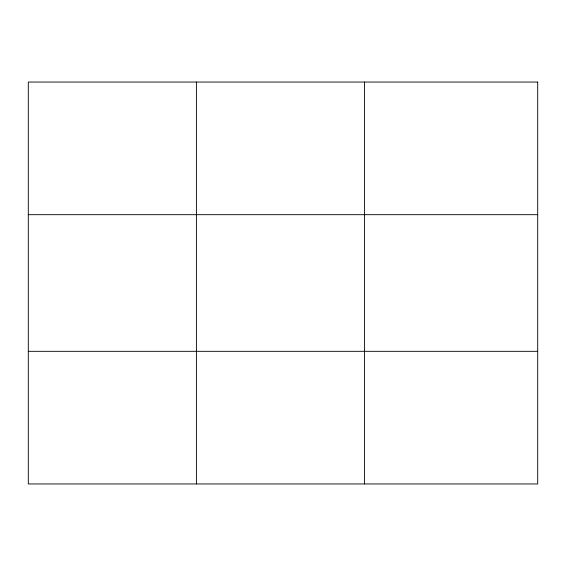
<?xml version="1.0" encoding="UTF-8"?>
<svg xmlns="http://www.w3.org/2000/svg" width="566" height="566" viewBox="0 0 566 566"><rect width="100%" height="100%" fill="white"/><g stroke="black" fill="none" stroke-linecap="round" stroke-linejoin="round"><path stroke-width="0.85" d="M196.402 483.951L196.402 82.049M364.504 483.951L364.504 82.049M28.3 214.677L537.7 214.677M28.3 351.323L537.7 351.323M537.7 82.049L537.7 483.951L28.3 483.951L28.3 82.049L537.7 82.049"/></g></svg>
